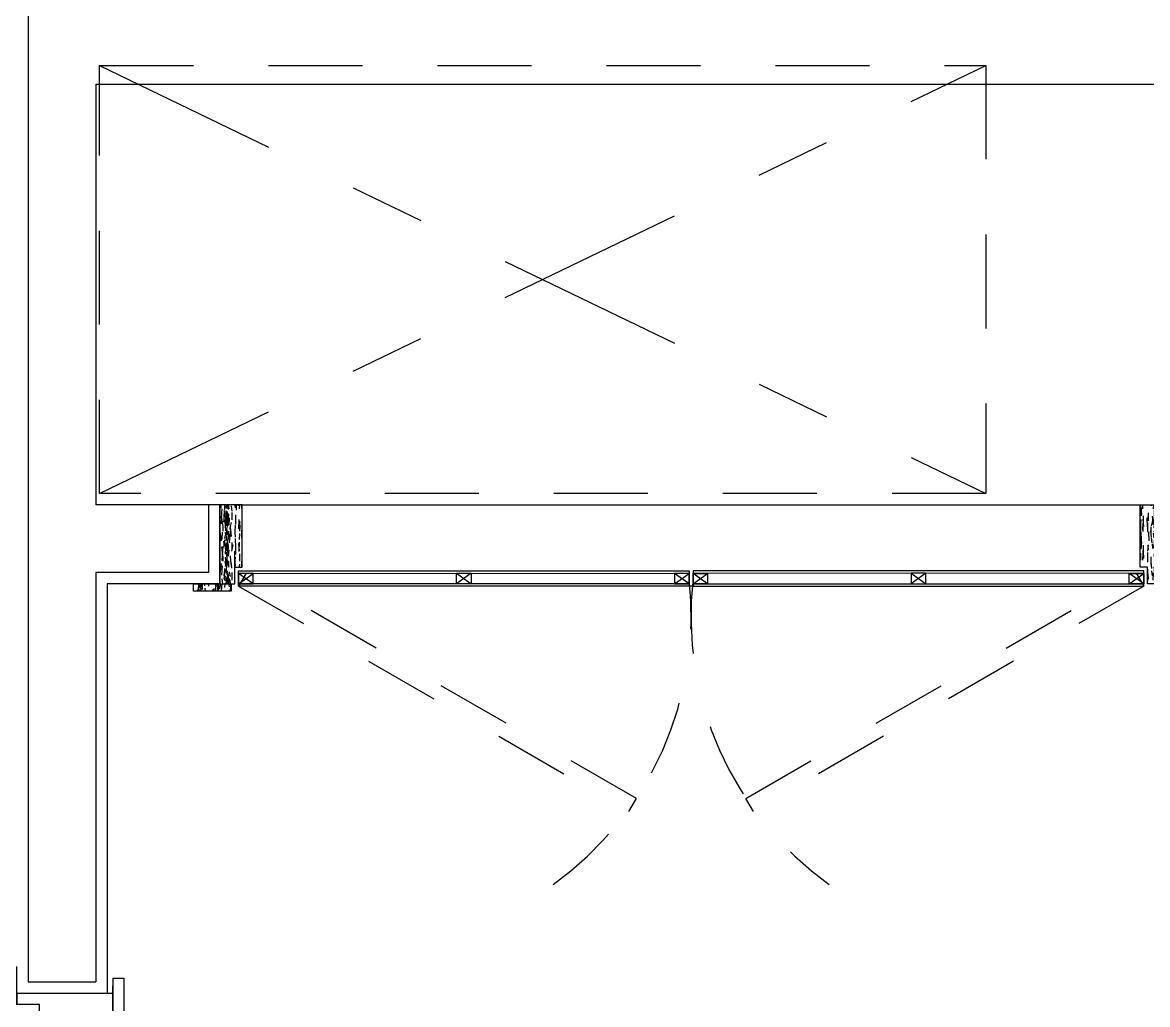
# Model space of a CAD drawing. Header units: millimetres. Extents: x 188.6 to 263.2, y 40.1 to 120.1.
# Drawn here: x 214.271 to 215.768, y 72.25 to 73.557 of the extents above; entities that cross this region are included whole.
import ezdxf

# ---------------------------------------------------------------- set-up
doc = ezdxf.new("R2010")
doc.units = ezdxf.units.MM
for name, pattern in [('CENTER2', [1.125, 0.75, -0.125, 0.125, -0.125]), ('DASHDOT2', [0.5, 0.25, -0.125, 0, -0.125]), ('HIDDEN2', [0.1875, 0.125, -0.0625]), ('XREF-TIPO$0$HIDDEN', [0.375, 0.25, -0.125]), ('XREF-TIPO$0$HIDDEN2', [0.1875, 0.125, -0.0625])]:
    doc.linetypes.add(name, pattern=pattern)
for name, color, linetype in [('ARQ', 8, 'Continuous'), ('ESTR-VIGAS', 11, 'HIDDEN2'), ('ESTRUTURA', 7, 'Continuous'), ('GAS-TUBO-PISO', 6, 'CENTER2')]:
    doc.layers.add(name, color=color, linetype=linetype)
pattern_1 = [(259.695, (215.8189783, 72.8874682), (-0.0399998, -0.24000004), [0.004472, -0.4427414]), (270, (215.81818, 72.88307), (0.04, -0.04), [0.0044, -0.0356]), (288.435, (215.818178, 72.878668), (0.04, -0.08), [0.003795, -0.122696]), (82.875, (215.8193783, 72.8750682), (-0.03999993, -0.28000002), [0.003225, -0.3192654]), (84.8056, (215.8197783, 72.8782682), (-0.03999981, -0.40000003), [0.0044182, -0.4373963]), (104.036, (215.820178, 72.882668), (-0.0399999, 0.12), [0.004948, -0.1599765]), (279.462, (215.818978, 72.884268), (0.03999993, -0.20000003), [0.002433, -0.2408774]), (263.66, (215.8193783, 72.8818683), (0.04000006, 0.31999998), [0.003622, -0.3585932]), (95.7106, (215.8189783, 72.8782682), (-0.04000005, 0.35999998), [0.00402, -0.397975]), (78.69, (215.818578, 72.882268), (-0.0399999, -0.16), [0.0020396, -0.201921]), (264.8056, (215.8185783, 72.8910682), (0.03999981, 0.40000003), [0.0044182, -0.4373963]), (258.69, (215.818178, 72.886668), (0.0399999, 0.16), [0.004079, -0.1998816]), (270, (215.81738, 72.88267), (0.04, -0.04), [0.0048, -0.0352]), (290.556, (215.8173783, 72.8778682), (0.07999984, -0.20000007), [0.0034176, -0.3383426]), (273.814, (215.8185783, 72.8746682), (0.040000245, -0.55999997), [0.0060133, -0.5953185]), (264.8056, (215.8189783, 72.8686683), (0.03999981, 0.40000003), [0.0044182, -0.4373963]), (270, (215.81858, 72.86427), (0.04, -0.04), [0.0044, -0.0356]), (275.1944, (215.8185783, 72.8998682), (0.03999981, -0.40000003), [0.0044182, -0.4373963]), (264.8056, (215.8189783, 72.8954682), (0.03999981, 0.40000003), [0.0044182, -0.4373963]), (270, (215.81938, 72.89987), (0.04, -0.04), [0.0024, -0.0376]), (275.1944, (215.8193783, 72.8974682), (0.03999981, -0.40000003), [0.0044182, -0.4373963]), (270, (215.81978, 72.89307), (0.04, -0.04), [0.004, -0.036]), (280.305, (215.8197783, 72.8890682), (-0.0399998, 0.24000004), [0.004472, -0.4427414]), (275.1944, (215.8205783, 72.8846682), (0.03999981, -0.40000003), [0.0044182, -0.4373963]), (264.8056, (215.8209783, 72.8802682), (0.03999981, 0.40000003), [0.0044182, -0.4373963]), (264.8056, (215.8205783, 72.8758682), (0.03999981, 0.40000003), [0.0044182, -0.4373963]), (261.87, (215.8201783, 72.871468), (0.03999997, 0.24), [0.005657, -0.277186]), (270, (215.81938, 72.86587), (0.04, -0.04), [0.006, -0.034]), (257.471, (215.7953783, 72.8674682), (-0.03999998, -0.2), [0.0036878, -0.365094]), (264.2894, (215.7945783, 72.8638682), (0.04000005, 0.35999998), [0.00402, -0.397975]), (278.13, (215.7953783, 72.867468), (0.03999997, -0.24), [0.0028284, -0.2800143]), (279.462, (215.795778, 72.864668), (0.0399999, -0.2), [0.004866, -0.2384443]), (270, (215.79658, 72.89987), (0.04, -0.04), [0.0048, -0.0352]), (260.538, (215.796578, 72.895068), (0.03999993, 0.20000003), [0.002433, -0.2408774]), (111.801, (215.796178, 72.892668), (0.04, -0.12), [0.002154, -0.2132525]), (102.9946, (215.7953783, 72.8946682), (0.0799999, -0.36000003), [0.0053367, -0.52833]), (262.875, (215.7953783, 72.8630682), (0.03999993, 0.28), [0.003225, -0.3192654]), (277.125, (215.7953783, 72.8630682), (0.03999993, -0.28), [0.003225, -0.3192654]), (270, (215.79578, 72.89987), (0.04, -0.04), [0.0032, -0.0368]), (104.036, (215.795778, 72.896668), (-0.0399999, 0.12), [0.0032985, -0.161626]), (266.6335, (215.7969783, 72.8910682), (0.04000044, 0.63999997), [0.0068118, -0.6743637]), (267.7094, (215.7965783, 72.8842682), (0.03999983, 0.960000005), [0.010008, -0.9907917]), (273.1798, (215.7961783, 72.8742682), (0.03999964, -0.68000002), [0.0072111, -0.7138992]), (279.462, (215.796578, 72.867068), (0.0399999, -0.2), [0.0072993, -0.236011]), (280.305, (215.7929783, 72.8998682), (-0.0399998, 0.24000004), [0.004472, -0.4427414]), (285.9454, (215.7937783, 72.895468), (-0.04, 0.16), [0.005824, -0.2853803]), (270, (215.79538, 72.88987), (0.04, -0.04), [0.0052, -0.0348]), (261.87, (215.7953783, 72.884668), (0.03999997, 0.24), [0.005657, -0.277186]), (273.5763, (215.7945783, 72.8790682), (0.03999963, -0.60000003), [0.0064125, -0.6348363]), (261.254, (215.7949783, 72.8726682), (-0.04000017, -0.27999997), [0.0052612, -0.5208567]), (255.964, (215.794178, 72.867468), (0.0399999, 0.12), [0.004948, -0.1599765]), (270, (215.79298, 72.86267), (0.04, -0.04), [0.0028, -0.0372]), (84.8056, (215.7969783, 72.8910682), (-0.03999981, -0.40000003), [0.0088363, -0.4329782]), (265.2364, (215.7993783, 72.8998682), (0.03999966, 0.44000004), [0.0096333, -0.4720305]), (270, (215.79858, 72.89027), (0.04, -0.04), [0.0092, -0.0308]), (274.0856, (215.7985783, 72.8810682), (0.03999985, -0.52000001), [0.0112285, -0.5501982]), (270, (215.79938, 72.86987), (0.04, -0.04), [0.01, -0.03]), (277.125, (215.7909783, 72.8998682), (0.03999993, -0.28000002), [0.0096747, -0.3128156]), (276.34, (215.7921783, 72.8902682), (0.04000006, -0.31999998), [0.0072443, -0.354971]), (267.5104, (215.7929783, 72.8830682), (0.040000715, 0.87999998), [0.0092087, -0.9116605]), (263.4802, (215.7925783, 72.8738682), (0.119999981, 1.039999992), [0.0140911, -1.3950221]), (273.0128, (215.8169783, 72.8998682), (0.040000164, -0.72), [0.0076105, -0.7534414]), (261.87, (215.8173783, 72.892268), (0.03999997, 0.24), [0.0084853, -0.2743574]), (267.614, (215.8161783, 72.8838682), (0.03999931, 0.92000002), [0.0096083, -0.9512246]), (280.6197, (215.8157783, 72.8742682), (-0.08000032, 0.439999936), [0.0065115, -0.6446413]), (270, (215.81698, 72.86787), (0.04, -0.04), [0.008, -0.032]), (266.8202, (215.8217783, 72.8998682), (0.03999964, 0.68000002), [0.0072111, -0.7138992]), (276.009, (215.8213783, 72.8926682), (-0.039999973, 0.39999999), [0.007642, -0.756557]), (276.7098, (215.8221783, 72.8850683), (-0.039999755, 0.36000004), [0.0068469, -0.6778428]), (264.2894, (215.8229783, 72.8782682), (0.04000005, 0.35999998), [0.00804, -0.393955]), (257.9052, (215.8221783, 72.8702682), (0.08000027, 0.35999994), [0.005727, -0.5669857]), (279.462, (215.820978, 72.864668), (0.0399999, -0.20000003), [0.004866, -0.2384443]), (273.814, (215.8141783, 72.8998682), (0.040000245, -0.559999974), [0.0060133, -0.5953185]), (257.1957, (215.8145783, 72.8938683), (0.120000296, 0.519999914), [0.0090244, -0.8934167]), (270, (215.81258, 72.88507), (0.04, -0.04), [0.01, -0.03]), (275.4403, (215.8125783, 72.8750682), (-0.039999735, 0.440000012), [0.008438, -0.835363]), (276.7098, (215.8133783, 72.8666682), (-0.039999755, 0.36000004), [0.0068469, -0.6778428]), (270, (215.82458, 72.89987), (0.04, -0.04), [0.0068, -0.0332]), (278.13, (215.8245783, 72.893068), (0.03999997, -0.24), [0.0113137, -0.271529]), (267.6141, (215.8261783, 72.8818683), (0.03999931, 0.92000002), [0.0096083, -0.9512246]), (264.4725, (215.8257783, 72.8722682), (-0.079999415, -0.840000069), [0.0124579, -1.233335]), (276.8428, (215.7881783, 72.8998682), (-0.08000032, 0.679999975), [0.0100718, -0.9971025]), (270, (215.78938, 72.88987), (0.04, -0.04), [0.0112, -0.0288]), (266.3478, (215.7893783, 72.87866825), (0.079999492, 1.240000038), [0.0188382, -1.8649876]), (270, (215.80218, 72.89987), (0.04, -0.04), [0.0096, -0.0304]), (274.7636, (215.8021783, 72.8902682), (0.03999966, -0.44000004), [0.0096333, -0.4720305]), (268.1524, (215.8029783, 72.8806682), (0.039999774, 1.200000019), [0.0124064, -1.2282386]), (267.2737, (215.8025783, 72.8682682), (0.03999984, 0.80000001), [0.0084095, -0.8325423]), (264.8056, (215.8085783, 72.8998682), (0.03999981, 0.40000003), [0.0088363, -0.4329782]), (270, (215.80778, 72.89107), (0.04, -0.04), [0.0128, -0.0272]), (271.9092, (215.8077783, 72.8782682), (0.04000097, -1.159999961), [0.0120067, -1.1886598]), (273.5763, (215.8081783, 72.8662682), (0.03999963, -0.60000003), [0.0064125, -0.6348363])]
pattern_2 = [(79.6952, (209.228002, 72.9420717), (0.039999795, 0.2400000384), [0.00447212, -0.44274144]), (90, (209.228802, 72.94647), (-0.04, 0.04), [0.0044, -0.0356]), (108.4349, (209.228802, 72.950872), (-0.039999936, 0.080000017), [0.00379472, -0.12269636]), (262.875, (209.227602, 72.9544717), (0.0399999313, 0.280000015), [0.00322492, -0.3192654]), (264.8056, (209.227202, 72.9512717), (0.039999809, 0.4000000268), [0.00441816, -0.43739628]), (284.0362, (209.226802, 72.946872), (0.039999922, -0.120000022), [0.00494772, -0.15997648]), (99.4623, (209.228002, 72.945272), (-0.0399999256, 0.200000031), [0.00243312, -0.2408774]), (83.6598, (209.227602, 72.9476717), (-0.040000063, -0.319999976), [0.00362216, -0.35859324]), (275.7106, (209.228002, 72.9512717), (0.0400000526, -0.359999977), [0.00401996, -0.39797508]), (258.6901, (209.228402, 72.947272), (0.039999905, 0.16000003), [0.0020396, -0.20192116]), (84.8056, (209.228402, 72.9384717), (-0.039999809, -0.4000000268), [0.00441816, -0.43739628]), (78.6901, (209.228802, 72.942872), (-0.039999905, -0.16000003), [0.0040792, -0.19988156]), (90, (209.229602, 72.94687), (-0.04, 0.04), [0.0048, -0.0352]), (110.556, (209.229602, 72.9516717), (-0.07999984, 0.2000000738), [0.0034176, -0.33834256]), (93.8141, (209.2284022, 72.9548717), (-0.040000245, 0.5599999737), [0.00601332, -0.59531852]), (84.8056, (209.228002, 72.9608717), (-0.039999809, -0.4000000268), [0.00441816, -0.43739628]), (90, (209.228402, 72.96527), (-0.04, 0.04), [0.0044, -0.0356]), (95.1944, (209.228402, 72.9296717), (-0.039999809, 0.4000000268), [0.00441816, -0.43739628]), (84.8056, (209.228002, 72.9340717), (-0.039999809, -0.4000000268), [0.00441816, -0.43739628]), (90, (209.227602, 72.92967), (-0.04, 0.04), [0.0024, -0.0376]), (95.1944, (209.227602, 72.9320717), (-0.039999809, 0.4000000268), [0.00441816, -0.43739628]), (90, (209.227202, 72.93647), (-0.04, 0.04), [0.004, -0.036]), (100.3048, (209.227202, 72.9404717), (0.039999795, -0.2400000384), [0.00447212, -0.44274144]), (95.1944, (209.226402, 72.9448717), (-0.039999809, 0.4000000268), [0.00441816, -0.43739628]), (84.8056, (209.226002, 72.9492717), (-0.039999809, -0.4000000268), [0.00441816, -0.43739628]), (84.8056, (209.226402, 72.9536717), (-0.039999809, -0.4000000268), [0.00441816, -0.43739628]), (81.8699, (209.226802, 72.9580717), (-0.039999974, -0.239999991), [0.00565684, -0.27718584]), (90, (209.227602, 72.96367), (-0.04, 0.04), [0.006, -0.034]), (77.4712, (209.251602, 72.9620717), (0.039999984, 0.2000000128), [0.0036878, -0.36509396]), (84.2894, (209.252402, 72.9656717), (-0.0400000526, -0.359999977), [0.00401996, -0.39797508]), (98.1301, (209.251602, 72.9620717), (-0.039999974, 0.239999991), [0.00282844, -0.28001428]), (99.4623, (209.251202, 72.964872), (-0.0399999256, 0.200000031), [0.0048662, -0.23844428]), (90, (209.250402, 72.92967), (-0.04, 0.04), [0.0048, -0.0352]), (80.5377, (209.250402, 72.934472), (-0.0399999256, -0.200000031), [0.00243312, -0.2408774]), (291.8014, (209.250802, 72.936872), (-0.039999996, 0.120000011), [0.00215408, -0.21325252]), (282.9946, (209.2516022, 72.9348717), (-0.0799999031, 0.3600000307), [0.00533668, -0.52832988]), (82.875, (209.251602, 72.9664717), (-0.0399999313, -0.280000015), [0.00322492, -0.3192654]), (97.125, (209.251602, 72.9664717), (-0.0399999313, 0.280000015), [0.00322492, -0.3192654]), (90, (209.251202, 72.92967), (-0.04, 0.04), [0.0032, -0.0368]), (284.0362, (209.251202, 72.932872), (0.039999922, -0.120000022), [0.00329848, -0.16162576]), (86.6335, (209.2500022, 72.9384717), (-0.0400004385, -0.6399999729), [0.00681176, -0.67436372]), (87.7094, (209.2504022, 72.9452717), (-0.03999983013, -0.96000000517), [0.010008, -0.99079168]), (93.1798, (209.2508022, 72.9552717), (-0.0399996417, 0.6800000201), [0.00721112, -0.71389916]), (99.4623, (209.250402, 72.962472), (-0.0399999256, 0.200000031), [0.00729932, -0.2360112]), (100.3048, (209.254002, 72.9296717), (0.039999795, -0.2400000384), [0.00447212, -0.44274144]), (105.9454, (209.253202, 72.9340717), (0.0399999956, -0.160000005), [0.00582408, -0.28538032]), (90, (209.251602, 72.93967), (-0.04, 0.04), [0.0052, -0.0348]), (81.8699, (209.251602, 72.9448717), (-0.039999974, -0.239999991), [0.00565684, -0.27718584]), (93.5763, (209.2524022, 72.9504717), (-0.0399996287, 0.6000000262), [0.00641248, -0.63483628]), (81.2538, (209.2520022, 72.9568717), (0.0400001679, 0.2799999735), [0.00526116, -0.52085668]), (75.9638, (209.252802, 72.962072), (-0.039999922, -0.120000022), [0.00494772, -0.15997648]), (90, (209.254002, 72.96687), (-0.04, 0.04), [0.0028, -0.0372]), (264.8056, (209.250002, 72.9384717), (0.039999809, 0.4000000268), [0.00883628, -0.43297816]), (85.2364, (209.247602, 72.9296717), (-0.0399996613, -0.4400000379), [0.00963328, -0.47203052]), (90, (209.248402, 72.93927), (-0.04, 0.04), [0.0092, -0.0308]), (94.0856, (209.2484022, 72.9484717), (-0.0399998453, 0.520000006), [0.01122852, -0.5501982]), (90, (209.247602, 72.95967), (-0.04, 0.04), [0.01, -0.03]), (97.125, (209.256002, 72.9296717), (-0.0399999313, 0.280000015), [0.00967472, -0.3128156]), (96.3402, (209.254802, 72.9392717), (-0.040000063, 0.319999976), [0.00724432, -0.35497108]), (87.5104, (209.2540022, 72.9464717), (-0.0400007146, -0.8799999792), [0.00920868, -0.91166048]), (83.4802, (209.2544022, 72.9556717), (-0.119999981, -1.03999999163), [0.01409112, -1.39502208]), (93.0128, (209.2300022, 72.9296717), (-0.0400001642, 0.7200000005), [0.00761052, -0.7534414]), (81.8699, (209.229602, 72.9372717), (-0.039999974, -0.239999991), [0.00848528, -0.27435744]), (87.6141, (209.2308022, 72.9456717), (-0.0399993108, -0.92000002095), [0.00960832, -0.95122464]), (100.6197, (209.2312022, 72.9552717), (0.0800003233, -0.4399999362), [0.00651152, -0.64464128]), (90, (209.230002, 72.96167), (-0.04, 0.04), [0.008, -0.032]), (86.8202, (209.2252022, 72.9296717), (-0.0399996417, -0.6800000201), [0.00721112, -0.71389916]), (96.009, (209.2256022, 72.9368717), (0.0399999727, -0.39999999), [0.007642, -0.75655692]), (96.7098, (209.2248022, 72.9444717), (0.0399997552, -0.3600000399), [0.00684688, -0.6778428]), (84.2894, (209.224002, 72.9512717), (-0.0400000526, -0.359999977), [0.00803992, -0.39395512]), (77.9052, (209.2248022, 72.9592717), (-0.0800002693, -0.359999944), [0.00572712, -0.56698572]), (99.4623, (209.226002, 72.964872), (-0.0399999256, 0.200000031), [0.0048662, -0.23844428]), (93.8141, (209.2328022, 72.9296717), (-0.040000245, 0.5599999737), [0.00601332, -0.59531852]), (77.1957, (209.2324022, 72.9356717), (-0.1200002955, -0.5199999139), [0.0090244, -0.89341672]), (90, (209.234402, 72.94447), (-0.04, 0.04), [0.01, -0.03]), (95.4403, (209.2344022, 72.9544717), (0.03999973485, -0.4400000125), [0.008438, -0.83536292]), (96.7098, (209.2336022, 72.9628717), (0.0399997552, -0.3600000399), [0.00684688, -0.6778428]), (90, (209.222402, 72.92967), (-0.04, 0.04), [0.0068, -0.0332]), (98.1301, (209.222402, 72.9364717), (-0.039999974, 0.239999991), [0.01131372, -0.271529]), (87.6141, (209.2208022, 72.9476717), (-0.0399993108, -0.92000002095), [0.00960832, -0.95122464]), (84.4725, (209.2212022, 72.9572717), (0.0799994152, 0.84000006878), [0.01245792, -1.233335]), (96.8428, (209.2588022, 72.9296717), (0.0800003199, -0.6799999746), [0.01007176, -0.99710252]), (90, (209.257602, 72.93967), (-0.04, 0.04), [0.0112, -0.0288]), (86.3478, (209.25760215, 72.9508717), (-0.07999949194, -1.24000003769), [0.01883824, -1.86498764]), (90, (209.244802, 72.92967), (-0.04, 0.04), [0.0096, -0.0304]), (94.7636, (209.244802, 72.9392717), (-0.0399996613, 0.4400000379), [0.00963328, -0.47203052]), (88.1524, (209.2440022, 72.9488717), (-0.0399997736, -1.20000001857), [0.01240644, -1.22823856]), (87.2737, (209.2444022, 72.9612717), (-0.0399998407, -0.8000000118), [0.00840952, -0.83254232]), (84.8056, (209.238402, 72.9296717), (-0.039999809, -0.4000000268), [0.00883628, -0.43297816]), (90, (209.239202, 72.93847), (-0.04, 0.04), [0.0128, -0.0272]), (91.9092, (209.2392022, 72.9512717), (-0.04000096964, 1.15999996126), [0.01200668, -1.1886598]), (93.5763, (209.2388022, 72.9632717), (-0.0399996287, 0.6000000262), [0.00641248, -0.63483628])]
pattern_3 = [(79.6952, (209.263002, 72.8519628), (0.039999795, 0.2400000384), [0.00447212, -0.44274144]), (90, (209.263802, 72.856363), (-0.04, 0.04), [0.0044, -0.0356]), (108.4349, (209.263802, 72.860763), (-0.039999936, 0.080000017), [0.00379472, -0.12269636]), (262.875, (209.262602, 72.864363), (0.0399999313, 0.280000015), [0.00322492, -0.3192654]), (264.8056, (209.262202, 72.8611628), (0.039999809, 0.4000000268), [0.00441816, -0.43739628]), (284.0362, (209.261802, 72.856763), (0.039999922, -0.120000022), [0.00494772, -0.15997648]), (99.4623, (209.263002, 72.855163), (-0.0399999256, 0.200000031), [0.00243312, -0.2408774]), (83.6598, (209.262602, 72.857563), (-0.040000063, -0.319999976), [0.00362216, -0.35859324]), (275.7106, (209.263002, 72.861163), (0.0400000526, -0.359999977), [0.00401996, -0.39797508]), (258.6901, (209.263402, 72.857163), (0.039999905, 0.16000003), [0.0020396, -0.20192116]), (84.8056, (209.263402, 72.8483628), (-0.039999809, -0.4000000268), [0.00441816, -0.43739628]), (78.6901, (209.263802, 72.852763), (-0.039999905, -0.16000003), [0.0040792, -0.19988156]), (90, (209.264602, 72.856763), (-0.04, 0.04), [0.0048, -0.0352]), (110.556, (209.264602, 72.861563), (-0.07999984, 0.2000000738), [0.0034176, -0.33834256]), (93.8141, (209.2634022, 72.8647628), (-0.040000245, 0.5599999737), [0.00601332, -0.59531852]), (84.8056, (209.263002, 72.8707628), (-0.039999809, -0.4000000268), [0.00441816, -0.43739628]), (90, (209.263402, 72.875163), (-0.04, 0.04), [0.0044, -0.0356]), (95.1944, (209.263402, 72.8395628), (-0.039999809, 0.4000000268), [0.00441816, -0.43739628]), (84.8056, (209.263002, 72.8439628), (-0.039999809, -0.4000000268), [0.00441816, -0.43739628]), (90, (209.262602, 72.839563), (-0.04, 0.04), [0.0024, -0.0376]), (95.1944, (209.262602, 72.8419628), (-0.039999809, 0.4000000268), [0.00441816, -0.43739628]), (90, (209.262202, 72.846363), (-0.04, 0.04), [0.004, -0.036]), (100.3048, (209.262202, 72.8503628), (0.039999795, -0.2400000384), [0.00447212, -0.44274144]), (95.1944, (209.261402, 72.8547628), (-0.039999809, 0.4000000268), [0.00441816, -0.43739628]), (84.8056, (209.261002, 72.8591628), (-0.039999809, -0.4000000268), [0.00441816, -0.43739628]), (84.8056, (209.261402, 72.8635628), (-0.039999809, -0.4000000268), [0.00441816, -0.43739628]), (81.8699, (209.261802, 72.867963), (-0.039999974, -0.239999991), [0.00565684, -0.27718584]), (90, (209.262602, 72.873563), (-0.04, 0.04), [0.006, -0.034]), (77.4712, (209.286602, 72.871963), (0.039999984, 0.2000000128), [0.0036878, -0.36509396]), (84.2894, (209.287402, 72.875563), (-0.0400000526, -0.359999977), [0.00401996, -0.39797508]), (98.1301, (209.286602, 72.871963), (-0.039999974, 0.239999991), [0.00282844, -0.28001428]), (99.4623, (209.286202, 72.874763), (-0.0399999256, 0.200000031), [0.0048662, -0.23844428]), (90, (209.285402, 72.839563), (-0.04, 0.04), [0.0048, -0.0352]), (80.5377, (209.285402, 72.844363), (-0.0399999256, -0.200000031), [0.00243312, -0.2408774]), (291.8014, (209.285802, 72.846763), (-0.039999996, 0.120000011), [0.00215408, -0.21325252]), (282.9946, (209.2866022, 72.8447628), (-0.0799999031, 0.3600000307), [0.00533668, -0.52832988]), (82.875, (209.286602, 72.876363), (-0.0399999313, -0.280000015), [0.00322492, -0.3192654]), (97.125, (209.286602, 72.876363), (-0.0399999313, 0.280000015), [0.00322492, -0.3192654]), (90, (209.286202, 72.839563), (-0.04, 0.04), [0.0032, -0.0368]), (284.0362, (209.286202, 72.842763), (0.039999922, -0.120000022), [0.00329848, -0.16162576]), (86.6335, (209.2850022, 72.8483628), (-0.0400004385, -0.6399999729), [0.00681176, -0.67436372]), (87.7094, (209.2854022, 72.8551628), (-0.03999983013, -0.96000000517), [0.010008, -0.99079168]), (93.1798, (209.2858022, 72.8651628), (-0.0399996417, 0.6800000201), [0.00721112, -0.71389916]), (99.4623, (209.285402, 72.872363), (-0.0399999256, 0.200000031), [0.00729932, -0.2360112]), (100.3048, (209.289002, 72.8395628), (0.039999795, -0.2400000384), [0.00447212, -0.44274144]), (105.9454, (209.288202, 72.843963), (0.0399999956, -0.160000005), [0.00582408, -0.28538032]), (90, (209.286602, 72.849563), (-0.04, 0.04), [0.0052, -0.0348]), (81.8699, (209.286602, 72.854763), (-0.039999974, -0.239999991), [0.00565684, -0.27718584]), (93.5763, (209.2874022, 72.8603628), (-0.0399996287, 0.6000000262), [0.00641248, -0.63483628]), (81.2538, (209.2870022, 72.8667628), (0.0400001679, 0.2799999735), [0.00526116, -0.52085668]), (75.9638, (209.287802, 72.871963), (-0.039999922, -0.120000022), [0.00494772, -0.15997648]), (90, (209.289002, 72.876763), (-0.04, 0.04), [0.0028, -0.0372]), (264.8056, (209.285002, 72.8483628), (0.039999809, 0.4000000268), [0.00883628, -0.43297816]), (85.2364, (209.282602, 72.8395628), (-0.0399996613, -0.4400000379), [0.00963328, -0.47203052]), (90, (209.283402, 72.849163), (-0.04, 0.04), [0.0092, -0.0308]), (94.0856, (209.2834022, 72.8583628), (-0.0399998453, 0.520000006), [0.01122852, -0.5501982]), (90, (209.282602, 72.869563), (-0.04, 0.04), [0.01, -0.03]), (97.125, (209.291002, 72.839563), (-0.0399999313, 0.280000015), [0.00967472, -0.3128156]), (96.3402, (209.289802, 72.849163), (-0.040000063, 0.319999976), [0.00724432, -0.35497108]), (87.5104, (209.2890022, 72.8563628), (-0.0400007146, -0.8799999792), [0.00920868, -0.91166048]), (83.4802, (209.2894022, 72.8655628), (-0.119999981, -1.03999999163), [0.01409112, -1.39502208]), (93.0128, (209.2650022, 72.8395628), (-0.0400001642, 0.7200000005), [0.00761052, -0.7534414]), (81.8699, (209.264602, 72.847163), (-0.039999974, -0.239999991), [0.00848528, -0.27435744]), (87.6141, (209.2658022, 72.8555628), (-0.0399993108, -0.92000002095), [0.00960832, -0.95122464]), (100.6197, (209.2662022, 72.8651628), (0.0800003233, -0.4399999362), [0.00651152, -0.64464128]), (90, (209.265002, 72.871563), (-0.04, 0.04), [0.008, -0.032]), (86.8202, (209.2602022, 72.8395628), (-0.0399996417, -0.6800000201), [0.00721112, -0.71389916]), (96.009, (209.2606022, 72.8467628), (0.0399999727, -0.39999999), [0.007642, -0.75655692]), (96.7098, (209.2598022, 72.8543628), (0.0399997552, -0.3600000399), [0.00684688, -0.6778428]), (84.2894, (209.259002, 72.861163), (-0.0400000526, -0.359999977), [0.00803992, -0.39395512]), (77.9052, (209.2598022, 72.8691628), (-0.0800002693, -0.359999944), [0.00572712, -0.56698572]), (99.4623, (209.261002, 72.874763), (-0.0399999256, 0.200000031), [0.0048662, -0.23844428]), (93.8141, (209.2678022, 72.8395628), (-0.040000245, 0.5599999737), [0.00601332, -0.59531852]), (77.1957, (209.2674022, 72.8455628), (-0.1200002955, -0.5199999139), [0.0090244, -0.89341672]), (90, (209.269402, 72.854363), (-0.04, 0.04), [0.01, -0.03]), (95.4403, (209.2694022, 72.8643628), (0.03999973485, -0.4400000125), [0.008438, -0.83536292]), (96.7098, (209.2686022, 72.8727628), (0.0399997552, -0.3600000399), [0.00684688, -0.6778428]), (90, (209.257402, 72.839563), (-0.04, 0.04), [0.0068, -0.0332]), (98.1301, (209.257402, 72.846363), (-0.039999974, 0.239999991), [0.01131372, -0.271529]), (87.6141, (209.2558022, 72.8575628), (-0.0399993108, -0.92000002095), [0.00960832, -0.95122464]), (84.4725, (209.2562022, 72.8671628), (0.0799994152, 0.84000006878), [0.01245792, -1.233335]), (96.8428, (209.2938022, 72.8395628), (0.0800003199, -0.6799999746), [0.01007176, -0.99710252]), (90, (209.292602, 72.849563), (-0.04, 0.04), [0.0112, -0.0288]), (86.3478, (209.29260215, 72.8607628), (-0.07999949194, -1.24000003769), [0.01883824, -1.86498764]), (90, (209.279802, 72.839563), (-0.04, 0.04), [0.0096, -0.0304]), (94.7636, (209.279802, 72.8491628), (-0.0399996613, 0.4400000379), [0.00963328, -0.47203052]), (88.1524, (209.2790022, 72.8587628), (-0.0399997736, -1.20000001857), [0.01240644, -1.22823856]), (87.2737, (209.2794022, 72.8711628), (-0.0399998407, -0.8000000118), [0.00840952, -0.83254232]), (84.8056, (209.273402, 72.8395628), (-0.039999809, -0.4000000268), [0.00883628, -0.43297816]), (90, (209.274202, 72.848363), (-0.04, 0.04), [0.0128, -0.0272]), (91.9092, (209.2742022, 72.8611628), (-0.04000096964, 1.15999996126), [0.01200668, -1.1886598]), (93.5763, (209.2738022, 72.8731628), (-0.0399996287, 0.6000000262), [0.00641248, -0.63483628])]

# ---------------------------------------------------------------- blocks, each defined once
blk = doc.blocks.new('XREF-TIPO$0$A$C0189091C')
at = {"color": 0}
for p, q in [((0.05, 0.1425), (0.05, 0.9425)), ((0.05, 0.9425), (0.08, 0.9425)), ((0.08, 0.9425), (0.05, 0.9425)), ((0.05, 0.9425), (0.05, 0.1425)), ((0.08, 0.9425), (0.08, 0.1425)), ((0.08, 0.1425), (0.08, 0.9425)), ((0, 0.1575), (0.05, 0.1575)), ((0, 0.1425), (0, 0.1575)), ((0.85, 0.1575), (0.9, 0.1575)), ((0.85, 0.1425), (0.85, 0.1575)), ((0.9, 0.1575), (0.9, 0.1425)), ((0.05, 0.1425), (0, 0.1425)), ((0, 0.1425), (0.05, 0.1425)), ((0.035, 0.015), (0.035, 0.1425)), ((0.08, 0.1425), (0.05, 0.1425)), ((0.05, 0.1425), (0.08, 0.1425)), ((0.05, 0.1425), (0.05, 0.1125)), ((0.865, 0.1425), (0.85, 0.1425)), ((0.85, 0.1125), (0.85, 0.1425)), ((0.85, 0.1425), (0.9, 0.1425)), ((0.865, 0.1425), (0.865, 0.015)), ((0.05, 0.1125), (0.065, 0.1125)), ((0.065, 0.1125), (0.065, 0.015)), ((0.835, 0.1125), (0.85, 0.1125)), ((0.835, 0.015), (0.835, 0.1125)), ((0.015, 0), (0.015, 0.015)), ((0.065, 0.015), (0.015, 0.015)), ((0.035, 0.015), (0.065, 0.015)), ((0.065, 0.015), (0.065, 0)), ((0.835, 0), (0.835, 0.015)), ((0.835, 0.015), (0.875, 0.015)), ((0.885, 0.015), (0.835, 0.015)), ((0.885, 0.015), (0.885, 0)), ((0.065, 0), (0.015, 0)), ((0.885, 0), (0.835, 0))]:
    blk.add_line(p, q, dxfattribs=at)
at = {"color": 0, "linetype": 'XREF-TIPO$0$HIDDEN2', "lineweight": 13}
blk.add_arc((0.05, 0.1425), 0.8, 360, 90, dxfattribs=at)
blk = doc.blocks.new('XREF-TIPO$0$A$C17B41C2F')
at = {"color": 0}
for p, q in [((-0.05, 0.0169), (-0.0305, 0.0032)), ((-0.0305, 0.0169), (-0.05, 0.0032)), ((0.2403, 0.0031), (0.2597, 0.0169)), ((0.2597, 0.0031), (0.2403, 0.0169))]:
    blk.add_line(p, q, dxfattribs=at)
at = {"color": 0, "ltscale": 0.5}
for p, q in [((0.5305, 0.0169), (0.55, 0.0032)), ((0.55, 0.0169), (0.5305, 0.0032))]:
    blk.add_line(p, q, dxfattribs=at)
for points in [[(-0.05, 0), (0.55, 0), (0.55, 0.02), (-0.05, 0.02)], [(-0.05, 0.0032), (0.55, 0.0031), (0.55, 0.0169), (-0.05, 0.0169), (-0.05, 0.0032)], [(0.55, 0.0032), (0.5305, 0.0032), (0.5305, 0.0169), (0.55, 0.0169)]]:
    blk.add_lwpolyline(points, close=True, dxfattribs=at)
at = {"color": 0}
for points in [[(-0.0305, 0.0032), (-0.05, 0.0032), (-0.05, 0.0169), (-0.0305, 0.0169)], [(0.2597, 0.0169), (0.2403, 0.0169), (0.2403, 0.0031), (0.2597, 0.0031)]]:
    blk.add_lwpolyline(points, close=True, dxfattribs=at)
blk = doc.blocks.new('ESTR-TP-29.09.2016')
at = {"layer": 'ESTR-VIGAS'}
for p, q in [((8.42, 13.4152), (8.42, 13.9852)), ((8.42, 13.9852), (9.6, 13.9852)), ((8.42, 13.9852), (8.42, 13.9852)), ((8.42, 13.9852), (8.42, 13.9852)), ((9.6, 13.9852), (9.6, 13.4152)), ((9.6, 13.4152), (8.42, 13.4152)), ((8.42, 13.4152), (8.42, 13.4152)), ((8.42, 13.4152), (8.42, 13.4152))]:
    blk.add_line(p, q, dxfattribs=at)
at = {"layer": 'ESTR-VIGAS', "linetype": 'DASHDOT2'}
for p, q in [((8.42, 13.4152), (9.6, 13.9852)), ((8.42, 13.9852), (9.6, 13.4152))]:
    blk.add_line(p, q, dxfattribs=at)

msp = doc.modelspace()

# ---------------------------------------------------------------- hatches: boundary and pattern name
at = {"layer": 'ARQ'}
h = msp.add_hatch(dxfattribs=at)
h.set_pattern_fill('WOOD8', color=256, scale=0.04, angle=90, pattern_type=2)
h.set_pattern_definition(pattern_3)
h.paths.add_polyline_path([(214.5632, 72.9147), (214.5332, 72.9147), (214.5332, 72.8098), (214.5532, 72.8098), (214.5532, 72.8318), (214.5632, 72.8318)])
h = msp.add_hatch(dxfattribs=at)
h.set_pattern_fill('WOOD8', color=256, scale=0.04, angle=90, pattern_type=2)
h.set_pattern_definition(pattern_3)
h.paths.add_polyline_path([(214.5632, 72.9147), (214.5332, 72.9147), (214.5332, 72.8098), (214.5532, 72.8098), (214.5532, 72.8318), (214.5632, 72.8318)])
h = msp.add_hatch(dxfattribs=at)
h.set_pattern_fill('WOOD8', color=256, scale=0.04, angle=270, pattern_type=2)
h.set_pattern_definition(pattern_1)
h.paths.add_polyline_path([(215.7582, 72.8318), (215.7682, 72.8318), (215.7682, 72.8098), (215.7882, 72.8098), (215.7882, 72.9147), (215.7582, 72.9147)])
h = msp.add_hatch(dxfattribs=at)
h.set_pattern_fill('WOOD8', color=256, scale=0.04, angle=270, pattern_type=2)
h.set_pattern_definition(pattern_1)
h.paths.add_polyline_path([(215.7582, 72.8318), (215.7682, 72.8318), (215.7682, 72.8098), (215.7882, 72.8098), (215.7882, 72.9147), (215.7582, 72.9147)])
h = msp.add_hatch(dxfattribs=at)
h.set_pattern_fill('WOOD8', color=256, scale=0.04, angle=90, pattern_type=2)
h.set_pattern_definition(pattern_2)
h.paths.add_polyline_path([(214.4982, 72.8098), (214.4982, 72.7998), (214.5482, 72.7998), (214.5482, 72.8098)])
h = msp.add_hatch(dxfattribs=at)
h.set_pattern_fill('WOOD8', color=256, scale=0.04, angle=90, pattern_type=2)
h.set_pattern_definition(pattern_2)
h.paths.add_polyline_path([(214.4982, 72.8098), (214.4982, 72.7998), (214.5482, 72.7998), (214.5482, 72.8098)])

# ---------------------------------------------------------------- linework, layer by layer
for p, q in [((214.2782, 74.5347), (214.2782, 72.2797)), ((214.2782, 74.5347), (214.2782, 72.2797)), ((214.3682, 73.4747), (217.9782, 73.4747)), ((214.3682, 73.4747), (214.3682, 72.9147)), ((214.3682, 73.4747), (217.9782, 73.4747)), ((214.3682, 73.4747), (214.3682, 72.9147)), ((214.5182, 72.9147), (214.3682, 72.9147)), ((214.5182, 72.9147), (214.3682, 72.9147)), ((214.5182, 72.9147), (214.5182, 72.8247)), ((214.5332, 72.9147), (214.5182, 72.9147)), ((214.5182, 72.9147), (214.5182, 72.8247)), ((214.5182, 72.9147), (214.5182, 72.8247)), ((214.5332, 72.9147), (214.5182, 72.9147)), ((214.5182, 72.9147), (214.5182, 72.8247)), ((214.5332, 72.8097), (214.5332, 72.9147)), ((214.5332, 72.9147), (214.5332, 72.8098)), ((214.5332, 72.8097), (214.5332, 72.9147)), ((214.5332, 72.9147), (214.5332, 72.8098)), ((214.5632, 72.9147), (215.7582, 72.9147)), ((214.5632, 72.9147), (215.7582, 72.9147)), ((214.5532, 72.8098), (214.5532, 72.853)), ((214.5532, 72.8098), (214.5532, 72.853)), ((214.3682, 72.8247), (214.3682, 72.2797)), ((214.5182, 72.8247), (214.3682, 72.8247)), ((214.3682, 72.8247), (214.3682, 72.2797)), ((214.5182, 72.8247), (214.3682, 72.8247)), ((214.3832, 72.8097), (214.3832, 72.2647)), ((214.5332, 72.8097), (214.3832, 72.8097)), ((214.3832, 72.8097), (214.3832, 72.2647)), ((214.5332, 72.8097), (214.3832, 72.8097)), ((215.1632, 72.8067), (215.1582, 72.8067)), ((215.1632, 72.8067), (215.1582, 72.8067))]:
    msp.add_line(p, q, dxfattribs=at)
at = {"layer": 'ARQ', "lineweight": 25}
msp.add_line((214.2782, 72.2797), (214.3682, 72.2797), dxfattribs=at)
msp.add_line((214.2782, 72.2797), (214.3682, 72.2797), dxfattribs=at)
at = {"layer": 'ARQ', "ltscale": 0.5}
for points in [[(214.5332, 72.8098), (214.5532, 72.8098), (214.5532, 72.8318), (214.5632, 72.8318), (214.5632, 72.9147), (214.5332, 72.9147), (214.5332, 72.8098)], [(214.5332, 72.8098), (214.5532, 72.8098), (214.5532, 72.8318), (214.5632, 72.8318), (214.5632, 72.9147), (214.5332, 72.9147), (214.5332, 72.8098)], [(215.7882, 72.8098), (215.7682, 72.8098), (215.7682, 72.8318), (215.7582, 72.8318), (215.7582, 72.9147), (215.7882, 72.9147), (215.7882, 72.8098)], [(215.7882, 72.8098), (215.7682, 72.8098), (215.7682, 72.8318), (215.7582, 72.8318), (215.7582, 72.9147), (215.7882, 72.9147), (215.7882, 72.8098)]]:
    msp.add_lwpolyline(points, dxfattribs=at)
msp.add_lwpolyline([(214.5482, 72.7998), (214.4982, 72.7998), (214.4982, 72.8098), (214.5482, 72.8098)], close=True, dxfattribs=at)
msp.add_lwpolyline([(214.5482, 72.7998), (214.4982, 72.7998), (214.4982, 72.8098), (214.5482, 72.8098)], close=True, dxfattribs=at)
at = {"layer": 'ARQ', "linetype": 'XREF-TIPO$0$HIDDEN', "ltscale": 0.3}
for points in [[(215.0878, 72.524), (214.5682, 72.824), (214.5582, 72.8067), (215.0778, 72.5067)], [(215.0878, 72.524), (214.5682, 72.824), (214.5582, 72.8067), (215.0778, 72.5067)], [(215.2336, 72.524), (215.7532, 72.824), (215.7632, 72.8067), (215.2436, 72.5067)], [(215.2336, 72.524), (215.7532, 72.824), (215.7632, 72.8067), (215.2436, 72.5067)]]:
    msp.add_lwpolyline(points, close=True, dxfattribs=at)
for centre, start, end in [((214.7213, 72.767), 305.5522, 6.4841), ((214.7213, 72.767), 305.5522, 6.4841), ((215.6, 72.767), 173.5159, 234.4478), ((215.6, 72.767), 173.5159, 234.4478)]:
    msp.add_arc(centre, 0.4395, start, end, dxfattribs=at)
at = {"layer": 'GAS-TUBO-PISO'}
msp.add_arc((214.5753, 72.3499), 0.4, 180, 225, dxfattribs=at)

# ---------------------------------------------------------------- block references
at = {"layer": 'ARQ', "xscale": -1, "rotation": 180}
msp.add_blockref('XREF-TIPO$0$A$C17B41C2F', (214.6082, 72.8267), dxfattribs=at)
msp.add_blockref('XREF-TIPO$0$A$C17B41C2F', (214.6082, 72.8267), dxfattribs=at)
at = {"layer": 'ARQ'}
for name, p, rotation in [('XREF-TIPO$0$A$C17B41C2F', (215.7132, 72.8267), 180), ('XREF-TIPO$0$A$C17B41C2F', (215.7132, 72.8267), 180), ('XREF-TIPO$0$A$C0189091C', (214.4057, 71.3997), 90), ('XREF-TIPO$0$A$C0189091C', (214.4057, 71.3997), 90)]:
    msp.add_blockref(name, p, dxfattribs=dict(at, rotation=rotation))
at = {"layer": 'ESTRUTURA'}
msp.add_blockref('ESTR-TP-29.09.2016', (205.9531, 59.5144), dxfattribs=at)

doc.saveas('drawing.dxf')
